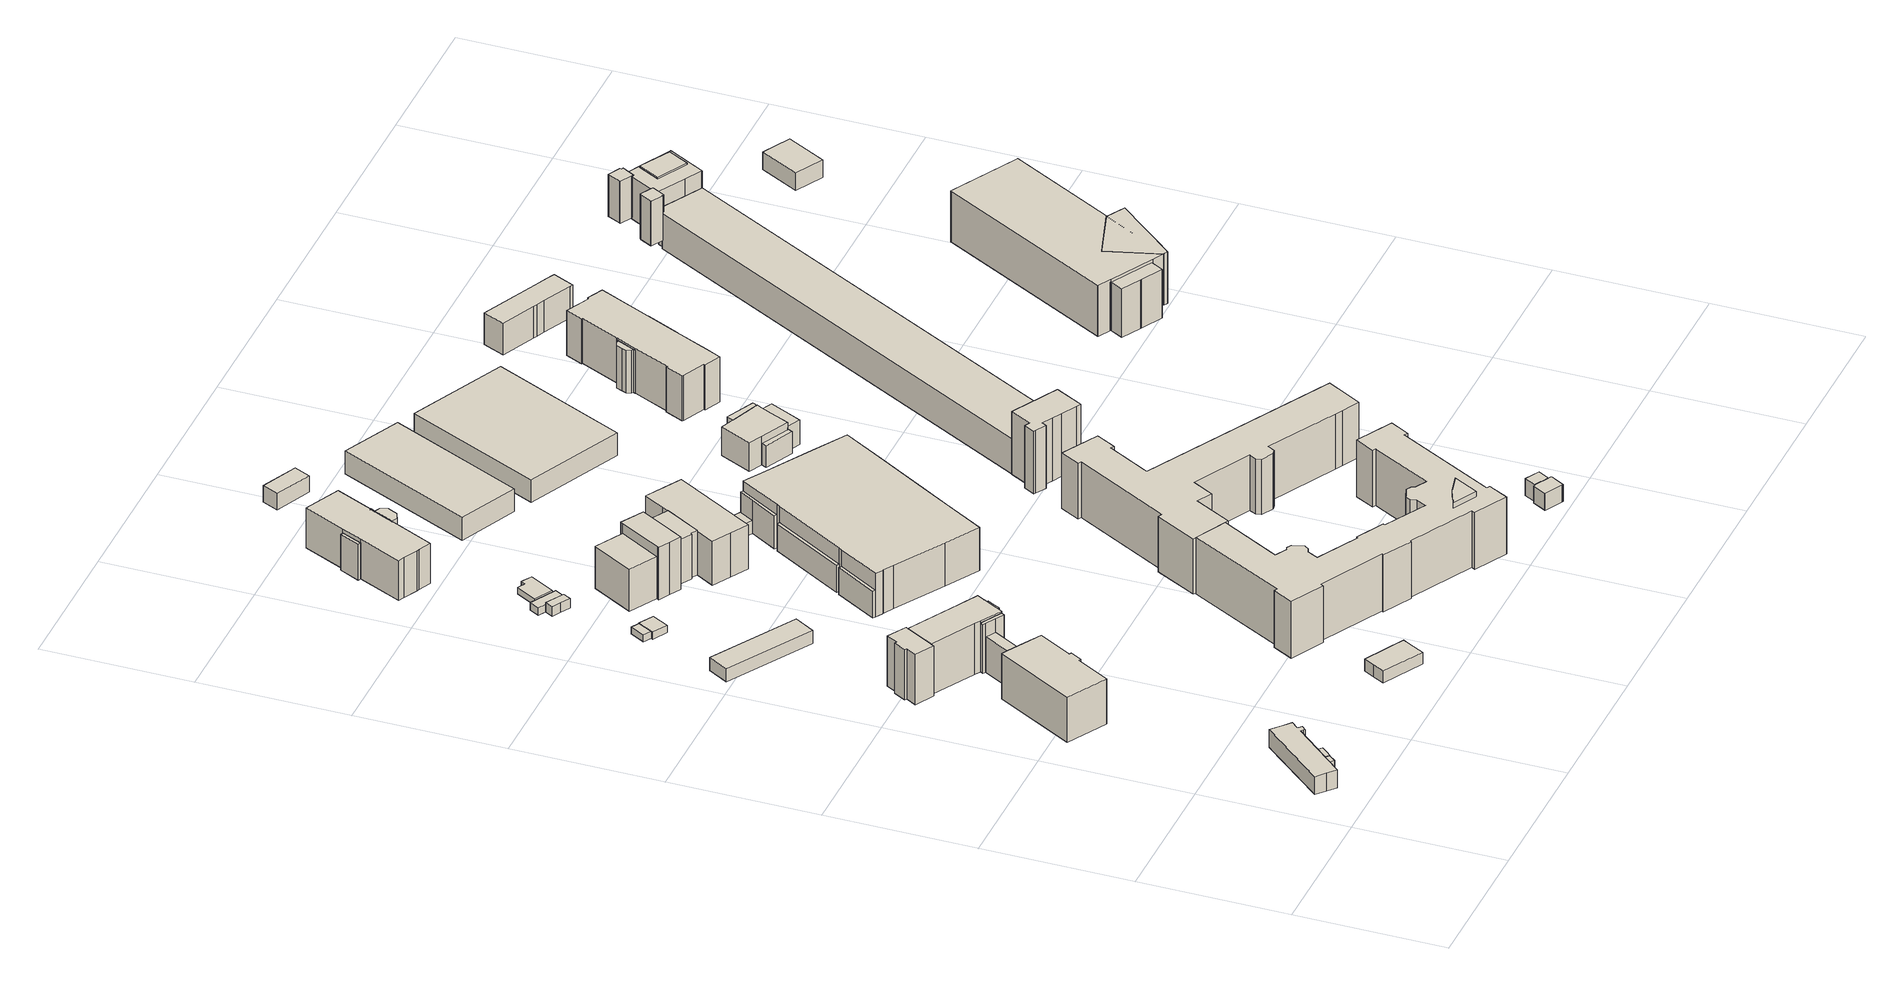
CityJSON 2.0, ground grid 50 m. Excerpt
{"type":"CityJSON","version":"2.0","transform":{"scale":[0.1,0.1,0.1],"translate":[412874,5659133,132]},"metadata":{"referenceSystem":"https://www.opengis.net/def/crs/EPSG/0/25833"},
"CityObjects":{
"building1":{"type":"Building","attributes":{"Dachtyp_tdc":"tdcPolyFlatRoof","Gemeindeschluessel":14612000,"Dachneigung":16.7,"QualitaetDacherkennung":49,"Geometrietyp2DReferenz":"3000","measuredHeight":5.67,"function":"31001_9998","roofType":"2100"},"geometry":[{"type":"Solid","lod":"1","boundaries":[[[[0,1,2,3]],[[4,5,6,7]],[[3,5,4,0]],[[2,6,5,3]],[[1,7,6,2]],[[0,4,7,1]]]]}]},
"building2":{"type":"Building","attributes":{"Gemeindeschluessel":14612000,"Geometrietyp2DReferenz":"3000","function":"31001_9998","roofType":"9999"},"children":["building2-1","building2-2"]},
"building2-1":{"type":"BuildingPart","attributes":{"Dachtyp_tdc":"tdcGableRoof","Dachneigung":17.99,"QualitaetDacherkennung":69,"Geometrietyp2DReferenz":"3000","measuredHeight":6.75,"roofType":"3100"},"parents":["building2"],"geometry":[{"type":"Solid","lod":"1","boundaries":[[[[8,9,10,11,12,13,14,15]],[[16,17,18,19,20,21,22,23]],[[15,17,16,8]],[[14,18,17,15]],[[13,19,18,14]],[[12,20,19,13]],[[11,21,20,12]],[[10,22,21,11]],[[9,23,22,10]],[[8,16,23,9]]]]}]},
"building2-2":{"type":"BuildingPart","attributes":{"Dachtyp_tdc":"tdcGableRoof","Dachneigung":17.91,"QualitaetDacherkennung":83,"Geometrietyp2DReferenz":"3000","measuredHeight":7.23,"roofType":"3100"},"parents":["building2"],"geometry":[{"type":"Solid","lod":"1","boundaries":[[[[24,25,26,27,28,29,30,31,32,33,34,35,36]],[[37,38,39,40,19,17,41,42,43,44,45,46,47]],[[36,38,37,24]],[[35,39,38,36]],[[34,40,39,35]],[[33,19,40,34]],[[32,17,19,33]],[[31,41,17,32]],[[30,42,41,31]],[[29,43,42,30]],[[28,44,43,29]],[[27,45,44,28]],[[26,46,45,27]],[[25,47,46,26]],[[24,37,47,25]]]]}]},
"building3":{"type":"Building","attributes":{"Gemeindeschluessel":14612000,"Geometrietyp2DReferenz":"3000","function":"31001_9998","roofType":"9999"},"children":["building3-1","building3-2","building3-3","building3-4","building3-5","building3-6","building3-7"]},
"building3-1":{"type":"BuildingPart","attributes":{"Dachtyp_tdc":"tdcHipAndGableRoof","Dachneigung":19.15,"QualitaetDacherkennung":55,"Geometrietyp2DReferenz":"3000","measuredHeight":19.06,"roofType":"5000"},"parents":["building3"],"geometry":[{"type":"Solid","lod":"1","boundaries":[[[[48,49,50,51,52,53,54,55,56,57,58,59]],[[60,61,62,63,64,65,66,67,68,69,70,71]],[[59,60,71,48]],[[58,61,60,59]],[[57,62,61,58]],[[56,63,62,57]],[[55,64,63,56]],[[54,65,64,55]],[[53,66,65,54]],[[52,67,66,53]],[[51,68,67,52]],[[50,69,68,51]],[[49,70,69,50]],[[48,71,70,49]]]]}]},
"building3-2":{"type":"BuildingPart","attributes":{"Dachtyp_tdc":"tdcPolyFlatRoof","Dachneigung":21.14,"QualitaetDacherkennung":33,"Geometrietyp2DReferenz":"3000","measuredHeight":17.83,"roofType":"2100"},"parents":["building3"],"geometry":[{"type":"Solid","lod":"1","boundaries":[[[[72,73,74,75,76,77]],[[78,79,80,81,82,83]],[[77,78,83,72]],[[76,79,78,77]],[[75,80,79,76]],[[74,81,80,75]],[[73,82,81,74]],[[72,83,82,73]]]]}]},
"building3-3":{"type":"BuildingPart","attributes":{"Dachtyp_tdc":"tdcHipRoof","Dachneigung":33.43,"QualitaetDacherkennung":75,"Geometrietyp2DReferenz":"3000","measuredHeight":19.24,"roofType":"3200"},"parents":["building3"],"geometry":[{"type":"Solid","lod":"1","boundaries":[[[[84,85,86,87,88,89,90,91,92,93]],[[94,95,96,97,98,99,100,101,102,103]],[[93,95,94,84]],[[92,96,95,93]],[[91,97,96,92]],[[90,98,97,91]],[[89,99,98,90]],[[88,100,99,89]],[[87,101,100,88]],[[86,102,101,87]],[[85,103,102,86]],[[84,94,103,85]]]]}]},
"building3-4":{"type":"BuildingPart","attributes":{"Dachtyp_tdc":"tdcHipAndGableRoof","Dachneigung":21.74,"QualitaetDacherkennung":70,"Geometrietyp2DReferenz":"3000","measuredHeight":19.43,"roofType":"5000"},"parents":["building3"],"geometry":[{"type":"Solid","lod":"1","boundaries":[[[[104,105,106,107,108,109,110,111,112]],[[113,114,115,116,81,80,117,61,71]],[[112,113,71,104]],[[111,114,113,112]],[[110,115,114,111]],[[109,116,115,110]],[[108,81,116,109]],[[107,80,81,108]],[[106,117,80,107]],[[105,61,117,106]],[[104,71,61,105]]]]}]},
"building3-5":{"type":"BuildingPart","attributes":{"Dachtyp_tdc":"tdcPolyFlatRoof","Dachneigung":4.41,"QualitaetDacherkennung":66,"Geometrietyp2DReferenz":"3000","measuredHeight":13.15,"roofType":"2100"},"parents":["building3"],"geometry":[{"type":"Solid","lod":"1","boundaries":[[[[118,119,120,121,122]],[[83,100,99,123,78]],[[121,100,83,122]],[[120,99,100,121]],[[119,123,99,120]],[[118,78,123,119]],[[122,83,78,118]]]]}]},
"building3-6":{"type":"BuildingPart","attributes":{"Dachtyp_tdc":"tdcGableRoof","Dachneigung":14.54,"QualitaetDacherkennung":50,"Geometrietyp2DReferenz":"3000","measuredHeight":17.96,"roofType":"3100"},"parents":["building3"],"geometry":[{"type":"Solid","lod":"1","boundaries":[[[[124,125,126,127,128,129,130]],[[81,131,116,132,133,134,135]],[[129,131,81,130]],[[128,116,131,129]],[[127,132,116,128]],[[126,133,132,127]],[[125,134,133,126]],[[124,135,134,125]],[[130,81,135,124]]]]}]},
"building3-7":{"type":"BuildingPart","attributes":{"Dachtyp_tdc":"tdcPolyFlatRoof","Dachneigung":19.79,"QualitaetDacherkennung":26,"Geometrietyp2DReferenz":"3000","measuredHeight":17.49,"roofType":"2100"},"parents":["building3"],"geometry":[{"type":"Solid","lod":"1","boundaries":[[[[136,137,138,139]],[[113,140,141,114]],[[139,140,113,136]],[[138,141,140,139]],[[137,114,141,138]],[[136,113,114,137]]]]}]},
"building4":{"type":"Building","attributes":{"Dachtyp_tdc":"tdcHipRoof","Gemeindeschluessel":14612000,"Dachneigung":20.35,"QualitaetDacherkennung":86,"Geometrietyp2DReferenz":"3000","measuredHeight":5.42,"function":"31001_2000","roofType":"3200"},"geometry":[{"type":"Solid","lod":"1","boundaries":[[[[142,143,144,145]],[[146,147,148,149]],[[145,147,146,142]],[[144,148,147,145]],[[143,149,148,144]],[[142,146,149,143]]]]}]},
"building5":{"type":"Building","attributes":{"Dachtyp_tdc":"tdcPolyFlatRoof","Gemeindeschluessel":14612000,"Dachneigung":0,"QualitaetDacherkennung":65,"Geometrietyp2DReferenz":"3000","measuredHeight":2.42,"function":"31001_9998","roofType":"1000"},"geometry":[{"type":"Solid","lod":"1","boundaries":[[[[150,151,152,153]],[[154,155,156,157]],[[153,155,154,150]],[[152,156,155,153]],[[151,157,156,152]],[[150,154,157,151]]]]}]},
"building6":{"type":"Building","attributes":{"Dachtyp_tdc":"tdcPolyFlatRoof","Gemeindeschluessel":14612000,"Dachneigung":0,"QualitaetDacherkennung":63,"Geometrietyp2DReferenz":"3000","measuredHeight":4.27,"function":"31001_2000","roofType":"1000"},"geometry":[{"type":"Solid","lod":"1","boundaries":[[[[158,159,160,161,162,163]],[[164,165,166,167,168,169]],[[163,165,164,158]],[[162,166,165,163]],[[161,167,166,162]],[[160,168,167,161]],[[159,169,168,160]],[[158,164,169,159]]]]}]},
"building7":{"type":"Building","attributes":{"Dachtyp_tdc":"tdcPolyFlatRoof","Gemeindeschluessel":14612000,"Dachneigung":6.14,"QualitaetDacherkennung":69,"Geometrietyp2DReferenz":"3000","measuredHeight":3.01,"function":"31001_9998","roofType":"2100"},"geometry":[{"type":"Solid","lod":"1","boundaries":[[[[170,171,172,173,174]],[[175,156,155,176,177]],[[174,156,175,170]],[[173,155,156,174]],[[172,176,155,173]],[[171,177,176,172]],[[170,175,177,171]]]]}]},
"building8":{"type":"Building","attributes":{"Dachtyp_tdc":"tdcPolyFlatRoof","Gemeindeschluessel":14612000,"Dachneigung":0,"QualitaetDacherkennung":66,"Geometrietyp2DReferenz":"3000","measuredHeight":3.36,"function":"31001_9998","roofType":"1000"},"geometry":[{"type":"Solid","lod":"1","boundaries":[[[[178,179,180,181,182,183]],[[184,185,186,187,188,189]],[[183,185,184,178]],[[182,186,185,183]],[[181,187,186,182]],[[180,188,187,181]],[[179,189,188,180]],[[178,184,189,179]]]]}]},
"building9":{"type":"Building","attributes":{"Dachtyp_tdc":"tdcPolyFlatRoof","Gemeindeschluessel":14612000,"Dachneigung":3.68,"QualitaetDacherkennung":80,"Geometrietyp2DReferenz":"3000","measuredHeight":3.05,"function":"31001_9998","roofType":"2100"},"geometry":[{"type":"Solid","lod":"1","boundaries":[[[[190,191,192,193,194,195]],[[196,197,198,199,200,201]],[[195,197,196,190]],[[194,198,197,195]],[[193,199,198,194]],[[192,200,199,193]],[[191,201,200,192]],[[190,196,201,191]]]]}]},
"building10":{"type":"Building","attributes":{"Dachtyp_tdc":"tdcPolyFlatRoof","Gemeindeschluessel":14612000,"Dachneigung":3.76,"QualitaetDacherkennung":78,"Geometrietyp2DReferenz":"3000","measuredHeight":2.58,"function":"31001_9998","roofType":"2100"},"geometry":[{"type":"Solid","lod":"1","boundaries":[[[[202,203,204,205,206,207,208]],[[209,210,211,212,213,214,215]],[[208,210,209,202]],[[207,211,210,208]],[[206,212,211,207]],[[205,213,212,206]],[[204,214,213,205]],[[203,215,214,204]],[[202,209,215,203]]]]}]},
"building11":{"type":"Building","attributes":{"Gemeindeschluessel":14612000,"Geometrietyp2DReferenz":"3000","function":"31001_9998","roofType":"9999"},"children":["building11-1","building11-2","building11-3"]},
"building11-1":{"type":"BuildingPart","attributes":{"Dachtyp_tdc":"tdcPolyFlatRoof","Dachneigung":25.75,"QualitaetDacherkennung":64,"Geometrietyp2DReferenz":"3000","measuredHeight":13.05,"roofType":"2100"},"parents":["building11"],"geometry":[{"type":"Solid","lod":"1","boundaries":[[[[216,217,218,219]],[[220,221,222,223]],[[219,221,220,216]],[[218,222,221,219]],[[217,223,222,218]],[[216,220,223,217]]]]}]},
"building11-2":{"type":"BuildingPart","attributes":{"Dachtyp_tdc":"tdcFreeFormRoof","Dachneigung":18.98,"QualitaetDacherkennung":55,"Geometrietyp2DReferenz":"3000","measuredHeight":15.54,"roofType":"5000"},"parents":["building11"],"geometry":[{"type":"MultiSurface","lod":"1","boundaries":[[[224,225,226,227,228,229,230,231,232,233,234,232]],[[235,236,237,238,236,239,240,241,242,243,244,245]],[[235,224,232,236]],[[233,238,237,234]],[[231,239,236,232]],[[230,240,239,231]],[[229,241,240,230]],[[228,242,241,229]],[[227,243,242,228]],[[226,244,243,227]],[[225,245,244,226]],[[224,235,245,225]]]}]},
"building11-3":{"type":"BuildingPart","attributes":{"Dachtyp_tdc":"tdcHipRoof","Dachneigung":28.73,"QualitaetDacherkennung":84,"Geometrietyp2DReferenz":"3000","measuredHeight":16.18,"roofType":"3200"},"parents":["building11"],"geometry":[{"type":"Solid","lod":"1","boundaries":[[[[246,247,248,249,250,251,252,253,254,255,256,257]],[[245,258,259,260,261,262,222,221,263,264,238,237]],[[257,258,245,246]],[[256,259,258,257]],[[255,260,259,256]],[[254,261,260,255]],[[253,262,261,254]],[[252,222,262,253]],[[251,221,222,252]],[[250,263,221,251]],[[249,264,263,250]],[[248,238,264,249]],[[247,237,238,248]],[[246,245,237,247]]]]}]},
"building12":{"type":"Building","attributes":{"Gemeindeschluessel":14612000,"Geometrietyp2DReferenz":"3000","function":"31001_9998","roofType":"9999"},"children":["building12-1","building12-2","building12-3","building12-4","building12-5"]},
"building12-1":{"type":"BuildingPart","attributes":{"Dachtyp_tdc":"tdcPolyFlatRoof","Dachneigung":0,"QualitaetDacherkennung":70,"Geometrietyp2DReferenz":"3000","measuredHeight":15.97,"roofType":"1000"},"parents":["building12"],"geometry":[{"type":"Solid","lod":"1","boundaries":[[[[265,266,267,268,269,270,271]],[[272,273,274,275,276,277,278]],[[271,273,272,265]],[[270,274,273,271]],[[269,275,274,270]],[[268,276,275,269]],[[267,277,276,268]],[[266,278,277,267]],[[265,272,278,266]]]]}]},
"building12-2":{"type":"BuildingPart","attributes":{"Dachtyp_tdc":"tdcGableRoof","Dachneigung":26.38,"QualitaetDacherkennung":74,"Geometrietyp2DReferenz":"3000","measuredHeight":17.59,"roofType":"3100"},"parents":["building12"],"geometry":[{"type":"Solid","lod":"1","boundaries":[[[[279,280,281,282,283,284,285,286,287]],[[273,288,289,290,291,292,293,294,274]],[[287,273,274,279]],[[286,288,273,287]],[[285,289,288,286]],[[284,290,289,285]],[[283,291,290,284]],[[282,292,291,283]],[[281,293,292,282]],[[280,294,293,281]],[[279,274,294,280]]]]}]},
"building12-3":{"type":"BuildingPart","attributes":{"Dachtyp_tdc":"tdcGableRoof","Dachneigung":25.8,"QualitaetDacherkennung":74,"Geometrietyp2DReferenz":"3000","measuredHeight":19.8,"roofType":"3100"},"parents":["building12"],"geometry":[{"type":"Solid","lod":"1","boundaries":[[[[295,296,297,298,299,300,301,302,303,304,305]],[[306,307,308,309,310,278,277,311,312,313,314]],[[305,306,314,295]],[[304,307,306,305]],[[303,308,307,304]],[[302,309,308,303]],[[301,310,309,302]],[[300,278,310,301]],[[299,277,278,300]],[[298,311,277,299]],[[297,312,311,298]],[[296,313,312,297]],[[295,314,313,296]]]]}]},
"building12-4":{"type":"BuildingPart","attributes":{"Dachtyp_tdc":"tdcPolyFlatRoof","Dachneigung":12.04,"QualitaetDacherkennung":36,"Geometrietyp2DReferenz":"3000","measuredHeight":4.08,"roofType":"2100"},"parents":["building12"],"geometry":[{"type":"Solid","lod":"1","boundaries":[[[[315,316,317,318]],[[273,272,319,288]],[[318,273,288,315]],[[317,272,273,318]],[[316,319,272,317]],[[315,288,319,316]]]]}]},
"building12-5":{"type":"BuildingPart","attributes":{"Dachtyp_tdc":"tdcGableRoof","Dachneigung":18.72,"QualitaetDacherkennung":65,"Geometrietyp2DReferenz":"3000","measuredHeight":16.48,"roofType":"3100"},"parents":["building12"],"geometry":[{"type":"Solid","lod":"1","boundaries":[[[[320,321,322,323]],[[324,306,314,325]],[[323,306,324,320]],[[322,314,306,323]],[[321,325,314,322]],[[320,324,325,321]]]]}]},
"building13":{"type":"Building","attributes":{"name":"Landesamt zur Regelung offener Vermögensfragen","Gemeindeschluessel":14612000,"Geometrietyp2DReferenz":"3000","BezugspunktDach":"2000","function":"31001_3010"},"children":["building13-1","building13-2"]},
"building13-1":{"type":"BuildingPart","attributes":{"Dachtyp_tdc":"tdcFreeFormRoof","Dachneigung":8.62,"QualitaetDacherkennung":0,"Geometrietyp2DReferenz":"3000","measuredHeight":20.87},"parents":["building13"],"geometry":[{"type":"Solid","lod":"1","boundaries":[[[[326,327,328,329]],[[330,331,332,333]],[[329,331,330,326]],[[328,332,331,329]],[[327,333,332,328]],[[326,330,333,327]]]]}]},
"building13-2":{"type":"BuildingPart","attributes":{"Dachtyp_tdc":"tdcHipAndGableRoof","Dachneigung":0,"QualitaetDacherkennung":0,"Geometrietyp2DReferenz":"3000","measuredHeight":20.4},"parents":["building13"],"geometry":[{"type":"Solid","lod":"1","boundaries":[[[[334,335,336,337,338,339,340,341,342,343,344,345,346,347,348,349,350,351,352,353,354,355,356,357,358,359,360,361,362,363,364,365,366,367,368,369,370,371,372,373,374,375]],[[376,377,378,379,380,381,382,383,384,385,386,387,388,389,390,391,392,393,394,395,396,397,398,399,400,401,402,403,404,405,406,407,408,409,410,411,412,413,414,415,416,417]],[[375,377,376,334]],[[374,378,377,375]],[[373,379,378,374]],[[372,380,379,373]],[[371,381,380,372]],[[370,382,381,371]],[[369,383,382,370]],[[368,384,383,369]],[[367,385,384,368]],[[366,386,385,367]],[[365,387,386,366]],[[364,388,387,365]],[[363,389,388,364]],[[362,390,389,363]],[[361,391,390,362]],[[360,392,391,361]],[[359,393,392,360]],[[358,394,393,359]],[[357,395,394,358]],[[356,396,395,357]],[[355,397,396,356]],[[354,398,397,355]],[[353,399,398,354]],[[352,400,399,353]],[[351,401,400,352]],[[350,402,401,351]],[[349,403,402,350]],[[348,404,403,349]],[[347,405,404,348]],[[346,406,405,347]],[[345,407,406,346]],[[344,408,407,345]],[[343,409,408,344]],[[342,410,409,343]],[[341,411,410,342]],[[340,412,411,341]],[[339,413,412,340]],[[338,414,413,339]],[[337,415,414,338]],[[336,416,415,337]],[[335,417,416,336]],[[334,376,417,335]]]]}]},
"building14":{"type":"Building","attributes":{"name":"mightyTwice Hotel Dresden","Gemeindeschluessel":14612000,"Geometrietyp2DReferenz":"3000","function":"31001_2071","roofType":"9999"},"children":["building14-1","building14-2","building14-3","building14-4","building14-5"]},
"building14-1":{"type":"BuildingPart","attributes":{"Dachtyp_tdc":"tdcGableRoof","Dachneigung":22.09,"QualitaetDacherkennung":18,"Geometrietyp2DReferenz":"3000","measuredHeight":20.92,"roofType":"3100"},"parents":["building14"],"geometry":[{"type":"Solid","lod":"1","boundaries":[[[[418,419,420,421,422,423,424,425,426,427,428,429,430,431,432,433,434,435,436]],[[437,438,439,440,441,442,443,444,445,446,447,448,449,450,451,452,453,454,455]],[[436,438,437,418]],[[435,439,438,436]],[[434,440,439,435]],[[433,441,440,434]],[[432,442,441,433]],[[431,443,442,432]],[[430,444,443,431]],[[429,445,444,430]],[[428,446,445,429]],[[427,447,446,428]],[[426,448,447,427]],[[425,449,448,426]],[[424,450,449,425]],[[423,451,450,424]],[[422,452,451,423]],[[421,453,452,422]],[[420,454,453,421]],[[419,455,454,420]],[[418,437,455,419]]]]}]},
"building14-2":{"type":"BuildingPart","attributes":{"Dachtyp_tdc":"tdcPolyFlatRoof","Dachneigung":26.12,"QualitaetDacherkennung":53,"Geometrietyp2DReferenz":"3000","measuredHeight":12.15,"roofType":"2100"},"parents":["building14"],"geometry":[{"type":"Solid","lod":"1","boundaries":[[[[456,457,458,459,460]],[[461,462,463,443,442]],[[460,462,461,456]],[[459,463,462,460]],[[458,443,463,459]],[[457,442,443,458]],[[456,461,442,457]]]]}]},
"building14-3":{"type":"BuildingPart","attributes":{"Dachtyp_tdc":"tdcFreeFormRoof","Dachneigung":61.91,"QualitaetDacherkennung":33,"Geometrietyp2DReferenz":"3000","measuredHeight":12.86,"roofType":"5000"},"parents":["building14"],"geometry":[{"type":"Solid","lod":"1","boundaries":[[[[464,465,466,464,467,468,469]],[[438,470,471,439,438,437,472]],[[469,470,438,464]],[[468,471,470,469]],[[467,439,471,468]],[[464,438,439,467]],[[466,437,438,464]],[[465,472,437,466]],[[464,438,472,465]]]]}]},
"building14-4":{"type":"BuildingPart","attributes":{"Dachtyp_tdc":"tdcPolyFlatRoof","Dachneigung":0,"QualitaetDacherkennung":66,"Geometrietyp2DReferenz":"3000","measuredHeight":4.73,"roofType":"1000"},"parents":["building14"],"geometry":[{"type":"Solid","lod":"1","boundaries":[[[[473,474,475,476]],[[462,477,478,463]],[[476,477,462,473]],[[475,478,477,476]],[[474,463,478,475]],[[473,462,463,474]]]]}]},
"building14-5":{"type":"BuildingPart","attributes":{"Dachtyp_tdc":"tdcPolyFlatRoof","Dachneigung":23.85,"QualitaetDacherkennung":67,"Geometrietyp2DReferenz":"3000","measuredHeight":10.05,"roofType":"2100"},"parents":["building14"],"geometry":[{"type":"Solid","lod":"1","boundaries":[[[[479,480,481,482]],[[483,441,440,484]],[[482,441,483,479]],[[481,440,441,482]],[[480,484,440,481]],[[479,483,484,480]]]]}]},
"building15":{"type":"Building","attributes":{"Dachtyp_tdc":"tdcPolyFlatRoof","Gemeindeschluessel":14612000,"Dachneigung":5.91,"QualitaetDacherkennung":83,"Geometrietyp2DReferenz":"3000","measuredHeight":6.21,"function":"31001_9998","roofType":"2100"},"geometry":[{"type":"Solid","lod":"1","boundaries":[[[[485,486,487,488]],[[489,490,491,492]],[[488,490,489,485]],[[487,491,490,488]],[[486,492,491,487]],[[485,489,492,486]]]]}]},
"building16":{"type":"Building","attributes":{"name":"Depot des Militärhistorischen Museums der Bundeswehr","Dachtyp_tdc":"tdcPolyFlatRoof","Gemeindeschluessel":14612000,"Dachneigung":0,"QualitaetDacherkennung":86,"Geometrietyp2DReferenz":"3000","measuredHeight":8.19,"function":"31001_9998","roofType":"1000"},"geometry":[{"type":"Solid","lod":"1","boundaries":[[[[493,494,495,496]],[[497,498,499,500]],[[496,498,497,493]],[[495,499,498,496]],[[494,500,499,495]],[[493,497,500,494]]]]}]},
"building17":{"type":"Building","attributes":{"name":"Amtsgericht","Dachtyp_tdc":"tdcPyramidRoof","Gemeindeschluessel":14612000,"Dachneigung":0,"QualitaetDacherkennung":100,"Geometrietyp2DReferenz":"3000","measuredHeight":19.89,"function":"31001_3015","roofType":"3500"},"geometry":[{"type":"Solid","lod":"1","boundaries":[[[[501,502,503,504,505,506,507,373,372,508,509,510,511,512,513,514,515,516,517,518,519,520,521,522,523,524]],[[525,526,527,528,529,530,531,532,533,534,535,536,537,538,539,540,541,542,543,544,545,546,547,548,549,550]],[[524,526,525,501]],[[523,527,526,524]],[[522,528,527,523]],[[521,529,528,522]],[[520,530,529,521]],[[519,531,530,520]],[[518,532,531,519]],[[517,533,532,518]],[[516,534,533,517]],[[515,535,534,516]],[[514,536,535,515]],[[513,537,536,514]],[[512,538,537,513]],[[511,539,538,512]],[[510,540,539,511]],[[509,541,540,510]],[[508,542,541,509]],[[372,543,542,508]],[[373,544,543,372]],[[507,545,544,373]],[[506,546,545,507]],[[505,547,546,506]],[[504,548,547,505]],[[503,549,548,504]],[[502,550,549,503]],[[501,525,550,502]]]]}]},
"building18":{"type":"Building","attributes":{"Gemeindeschluessel":14612000,"QualitaetDacherkennung":100,"Geometrietyp2DReferenz":"3000","function":"31001_9998","roofType":"9999"},"children":["building18-1","building18-2"]},
"building18-1":{"type":"BuildingPart","attributes":{"Dachtyp_tdc":"tdcGambrelHipRoof","Dachneigung":47.96,"QualitaetDacherkennung":100,"Geometrietyp2DReferenz":"3000","measuredHeight":7.21,"roofType":"9999"},"parents":["building18"],"geometry":[{"type":"Solid","lod":"1","boundaries":[[[[551,552,553,554,555,556,557,558,559,560,561]],[[562,563,564,565,566,567,568,569,570,571,572]],[[561,563,562,551]],[[560,564,563,561]],[[559,565,564,560]],[[558,566,565,559]],[[557,567,566,558]],[[556,568,567,557]],[[555,569,568,556]],[[554,570,569,555]],[[553,571,570,554]],[[552,572,571,553]],[[551,562,572,552]]]]}]},
"building18-2":{"type":"BuildingPart","attributes":{"Dachtyp_tdc":"tdcGambrelHipGambrelRoof","Dachneigung":57.21,"QualitaetDacherkennung":100,"Geometrietyp2DReferenz":"3000","measuredHeight":7.14,"roofType":"9999"},"parents":["building18"],"geometry":[{"type":"Solid","lod":"1","boundaries":[[[[573,574,575,576]],[[577,578,579,580]],[[576,578,577,573]],[[575,579,578,576]],[[574,580,579,575]],[[573,577,580,574]]]]}]},
"building19":{"type":"Building","attributes":{"Dachtyp_tdc":"tdcHipRoof","Gemeindeschluessel":14612000,"Dachneigung":55.74,"QualitaetDacherkennung":100,"Geometrietyp2DReferenz":"3000","measuredHeight":28.24,"function":"31001_9998","roofType":"3200"},"geometry":[{"type":"Solid","lod":"1","boundaries":[[[[581,582,583,584,585,586,587,588,589,590,591,592,593,594,595,596]],[[597,598,599,600,601,602,603,604,605,606,607,608,609,610,611,612]],[[596,598,597,581]],[[595,599,598,596]],[[594,600,599,595]],[[593,601,600,594]],[[592,602,601,593]],[[591,603,602,592]],[[590,604,603,591]],[[589,605,604,590]],[[588,606,605,589]],[[587,607,606,588]],[[586,608,607,587]],[[585,609,608,586]],[[584,610,609,585]],[[583,611,610,584]],[[582,612,611,583]],[[581,597,612,582]]]]}]},
"building20":{"type":"Building","attributes":{"name":"Depot des Militärhistorischen Museums der Bundeswehr","Dachtyp_tdc":"tdcPolyFlatRoof","Gemeindeschluessel":14612000,"Dachneigung":0,"QualitaetDacherkennung":83,"Geometrietyp2DReferenz":"3000","measuredHeight":8.13,"function":"31001_9998","roofType":"1000"},"geometry":[{"type":"Solid","lod":"1","boundaries":[[[[613,614,615,616]],[[617,618,619,620]],[[616,618,617,613]],[[615,619,618,616]],[[614,620,619,615]],[[613,617,620,614]]]]}]},
"building21":{"type":"Building","attributes":{"Gemeindeschluessel":14612000,"Geometrietyp2DReferenz":"3000","function":"31001_9998","roofType":"9999"},"children":["building21-1","building21-2","building21-3","building21-4"]},
"building21-1":{"type":"BuildingPart","attributes":{"Dachtyp_tdc":"tdcPolyFlatRoof","Dachneigung":22.52,"QualitaetDacherkennung":48,"Geometrietyp2DReferenz":"3000","measuredHeight":10.56,"roofType":"2100"},"parents":["building21"],"geometry":[{"type":"Solid","lod":"1","boundaries":[[[[621,622,623,624]],[[625,626,627,628]],[[624,626,625,621]],[[623,627,626,624]],[[622,628,627,623]],[[621,625,628,622]]]]}]},
"building21-2":{"type":"BuildingPart","attributes":{"Dachtyp_tdc":"tdcHipAndGableRoof","Dachneigung":21.6,"QualitaetDacherkennung":56,"Geometrietyp2DReferenz":"3000","measuredHeight":11.62,"roofType":"5000"},"parents":["building21"],"geometry":[{"type":"Solid","lod":"1","boundaries":[[[[629,630,631,632,633,634,635,636]],[[637,638,639,640,641,642,627,626]],[[636,638,637,629]],[[635,639,638,636]],[[634,640,639,635]],[[633,641,640,634]],[[632,642,641,633]],[[631,627,642,632]],[[630,626,627,631]],[[629,637,626,630]]]]}]},
"building21-3":{"type":"BuildingPart","attributes":{"Dachtyp_tdc":"tdcHipAndGableRoof","Dachneigung":57,"QualitaetDacherkennung":32,"Geometrietyp2DReferenz":"3000","measuredHeight":10.63,"roofType":"5000"},"parents":["building21"],"geometry":[{"type":"Solid","lod":"1","boundaries":[[[[643,644,645,646,647]],[[648,649,639,637,650]],[[647,649,648,643]],[[646,639,649,647]],[[645,637,639,646]],[[644,650,637,645]],[[643,648,650,644]]]]}]},
"building21-4":{"type":"BuildingPart","attributes":{"Dachtyp_tdc":"tdcFreeFormRoof","Dachneigung":55.11,"QualitaetDacherkennung":7,"Geometrietyp2DReferenz":"3000","measuredHeight":8.4,"roofType":"5000"},"parents":["building21"],"geometry":[{"type":"Solid","lod":"1","boundaries":[[[[651,652,653,654]],[[649,655,656,640]],[[654,655,649,651]],[[653,656,655,654]],[[652,640,656,653]],[[651,649,640,652]]]]}]},
"building22":{"type":"Building","attributes":{"Gemeindeschluessel":14612000,"Geometrietyp2DReferenz":"3000","function":"31001_9998","roofType":"9999"},"children":["building22-1","building22-2","building22-3"]},
"building22-1":{"type":"BuildingPart","attributes":{"Dachtyp_tdc":"tdcFreeFormRoof","Dachneigung":74,"QualitaetDacherkennung":41,"Geometrietyp2DReferenz":"3000","measuredHeight":16.06,"roofType":"5000"},"parents":["building22"],"geometry":[{"type":"Solid","lod":"1","boundaries":[[[[657,658,659,660]],[[661,662,663,664]],[[660,662,661,657]],[[659,663,662,660]],[[658,664,663,659]],[[657,661,664,658]]]]}]},
"building22-2":{"type":"BuildingPart","attributes":{"Dachtyp_tdc":"tdcFreeFormRoof","Dachneigung":22.21,"QualitaetDacherkennung":35,"Geometrietyp2DReferenz":"3000","measuredHeight":16.34,"roofType":"5000"},"parents":["building22"],"geometry":[{"type":"Solid","lod":"1","boundaries":[[[[665,666,667,668,669,670,671,672,673,674,675,676]],[[677,678,679,680,681,682,683,684,685,686,687,688]],[[676,678,677,665]],[[675,679,678,676]],[[674,680,679,675]],[[673,681,680,674]],[[672,682,681,673]],[[671,683,682,672]],[[670,684,683,671]],[[669,685,684,670]],[[668,686,685,669]],[[667,687,686,668]],[[666,688,687,667]],[[665,677,688,666]]]]}]},
"building22-3":{"type":"BuildingPart","attributes":{"Dachtyp_tdc":"tdcHipRoof","Dachneigung":21.72,"QualitaetDacherkennung":73,"Geometrietyp2DReferenz":"3000","measuredHeight":17.79,"roofType":"3200"},"parents":["building22"],"geometry":[{"type":"Solid","lod":"1","boundaries":[[[[689,690,691,692,693,694,695,696,697,698,699,700,701,702,703,704,705,706,707,708,709,710,711,712,713]],[[663,714,715,716,717,718,719,720,721,722,682,681,679,678,723,724,725,726,727,728,729,730,731,732,664]],[[713,663,664,689]],[[712,714,663,713]],[[711,715,714,712]],[[710,716,715,711]],[[709,717,716,710]],[[708,718,717,709]],[[707,719,718,708]],[[706,720,719,707]],[[705,721,720,706]],[[704,722,721,705]],[[703,682,722,704]],[[702,681,682,703]],[[701,679,681,702]],[[700,678,679,701]],[[699,723,678,700]],[[698,724,723,699]],[[697,725,724,698]],[[696,726,725,697]],[[695,727,726,696]],[[694,728,727,695]],[[693,729,728,694]],[[692,730,729,693]],[[691,731,730,692]],[[690,732,731,691]],[[689,664,732,690]]]]}]},
"building23":{"type":"Building","attributes":{"Dachtyp_tdc":"tdcGableRoof","Gemeindeschluessel":14612000,"Dachneigung":13.17,"QualitaetDacherkennung":100,"Geometrietyp2DReferenz":"3000","measuredHeight":13.9,"function":"31001_9998","roofType":"3100"},"geometry":[{"type":"Solid","lod":"1","boundaries":[[[[733,734,735,736,737,738,739,740,741]],[[742,743,744,745,746,747,748,749,750]],[[741,743,742,733]],[[740,744,743,741]],[[739,745,744,740]],[[738,746,745,739]],[[737,747,746,738]],[[736,748,747,737]],[[735,749,748,736]],[[734,750,749,735]],[[733,742,750,734]]]]}]},
"building24":{"type":"Building","attributes":{"Dachtyp_tdc":"tdcHipRoof","Gemeindeschluessel":14612000,"Dachneigung":26.88,"QualitaetDacherkennung":53,"Geometrietyp2DReferenz":"3000","measuredHeight":12.31,"function":"31001_9998","roofType":"3200"},"geometry":[{"type":"Solid","lod":"1","boundaries":[[[[751,752,753,754,755,756,757,758,759,760]],[[761,762,763,764,765,766,767,768,769,770]],[[760,762,761,751]],[[759,763,762,760]],[[758,764,763,759]],[[757,765,764,758]],[[756,766,765,757]],[[755,767,766,756]],[[754,768,767,755]],[[753,769,768,754]],[[752,770,769,753]],[[751,761,770,752]]]]}]},
"building25":{"type":"Building","attributes":{"name":"Militärhistorisches Museum der Bundeswehr","Gemeindeschluessel":14612000,"QualitaetDacherkennung":100,"Geometrietyp2DReferenz":"3000","function":"31001_3034","roofType":"9999"},"children":["building25-1","building25-2","building25-3"]},
"building25-1":{"type":"BuildingPart","attributes":{"Dachtyp_tdc":"tdcGableRoof","Dachneigung":13.5,"QualitaetDacherkennung":100,"Geometrietyp2DReferenz":"3000","measuredHeight":19.92,"roofType":"3100"},"parents":["building25"],"geometry":[{"type":"Solid","lod":"1","boundaries":[[[[771,772,773,774,775,776,777,778,779]],[[780,781,782,783,784,785,786,787,788]],[[779,781,780,771]],[[778,782,781,779]],[[777,783,782,778]],[[776,784,783,777]],[[775,785,784,776]],[[774,786,785,775]],[[773,787,786,774]],[[772,788,787,773]],[[771,780,788,772]]]]}]},
"building25-2":{"type":"BuildingPart","attributes":{"Dachtyp_tdc":"tdcGableRoof","Dachneigung":8.05,"QualitaetDacherkennung":100,"Geometrietyp2DReferenz":"3000","measuredHeight":18.06,"roofType":"3100"},"parents":["building25"],"geometry":[{"type":"Solid","lod":"1","boundaries":[[[[789,790,791,792,793,794,795,796,797,798]],[[799,800,801,802,803,804,805,806,807,808]],[[798,800,799,789]],[[797,801,800,798]],[[796,802,801,797]],[[795,803,802,796]],[[794,804,803,795]],[[793,805,804,794]],[[792,806,805,793]],[[791,807,806,792]],[[790,808,807,791]],[[789,799,808,790]]]]}]},
"building25-3":{"type":"BuildingPart","attributes":{"Dachtyp_tdc":"tdcHipRoof","Dachneigung":13.46,"QualitaetDacherkennung":100,"Geometrietyp2DReferenz":"3000","measuredHeight":19.88,"roofType":"3200"},"parents":["building25"],"geometry":[{"type":"Solid","lod":"1","boundaries":[[[[809,810,811,812,813,814,815,816,817,818,819,820,821,777,822,823,824,825]],[[826,827,828,829,830,831,832,833,834,799,835,836,837,838,839,840,841,842]],[[825,827,826,809]],[[824,828,827,825]],[[823,829,828,824]],[[822,830,829,823]],[[777,831,830,822]],[[821,832,831,777]],[[820,833,832,821]],[[819,834,833,820]],[[818,799,834,819]],[[817,835,799,818]],[[816,836,835,817]],[[815,837,836,816]],[[814,838,837,815]],[[813,839,838,814]],[[812,840,839,813]],[[811,841,840,812]],[[810,842,841,811]],[[809,826,842,810]]]]}]},
"building26":{"type":"Building","attributes":{"Dachtyp_tdc":"tdcPyramidRoof","Gemeindeschluessel":14612000,"Dachneigung":35.3,"QualitaetDacherkennung":100,"Geometrietyp2DReferenz":"3000","measuredHeight":17.01,"function":"31001_9998","roofType":"3500"},"geometry":[{"type":"Solid","lod":"1","boundaries":[[[[843,844,845,846,847,848,849,850,851,852,853,854]],[[855,856,857,858,859,860,861,862,863,864,865,866]],[[854,856,855,843]],[[853,857,856,854]],[[852,858,857,853]],[[851,859,858,852]],[[850,860,859,851]],[[849,861,860,850]],[[848,862,861,849]],[[847,863,862,848]],[[846,864,863,847]],[[845,865,864,846]],[[844,866,865,845]],[[843,855,866,844]]]]}]},
"building27":{"type":"Building","attributes":{"Dachtyp_tdc":"tdcPyramidRoof","Gemeindeschluessel":14612000,"Dachneigung":34.48,"QualitaetDacherkennung":100,"Geometrietyp2DReferenz":"3000","measuredHeight":16.16,"function":"31001_2000","roofType":"3500"},"geometry":[{"type":"Solid","lod":"1","boundaries":[[[[867,868,869,870,871,872,873,874,875,876,877,878]],[[879,880,881,882,883,884,885,886,887,888,889,890]],[[878,880,879,867]],[[877,881,880,878]],[[876,882,881,877]],[[875,883,882,876]],[[874,884,883,875]],[[873,885,884,874]],[[872,886,885,873]],[[871,887,886,872]],[[870,888,887,871]],[[869,889,888,870]],[[868,890,889,869]],[[867,879,890,868]]]]}]},
"building28":{"type":"Building","attributes":{"Gemeindeschluessel":14612000,"QualitaetDacherkennung":100,"Geometrietyp2DReferenz":"3000","function":"31001_9998","roofType":"9999"},"children":["building28-1","building28-2"]},
"building28-1":{"type":"BuildingPart","attributes":{"Dachtyp_tdc":"tdcPyramidRoof","Dachneigung":15.28,"QualitaetDacherkennung":100,"Geometrietyp2DReferenz":"3000","measuredHeight":1.1,"roofType":"3500"},"parents":["building28"],"geometry":[{"type":"Solid","lod":"1","boundaries":[[[[891,892,893,894]],[[895,896,897,898]],[[894,896,895,891]],[[893,897,896,894]],[[892,898,897,893]],[[891,895,898,892]]]]}]},
"building28-2":{"type":"BuildingPart","attributes":{"Dachtyp_tdc":"tdcCutHipRoof","Dachneigung":0,"QualitaetDacherkennung":100,"Geometrietyp2DReferenz":"3000","measuredHeight":17.28,"roofType":"9999"},"parents":["building28"],"geometry":[{"type":"Solid","lod":"1","boundaries":[[[[899,900,901,902,903,904,905,906,907,908,909,910,911,912,913,914]],[[915,916,917,918,919,920,921,922,923,924,925,926,927,928,929,930]],[[914,916,915,899]],[[913,917,916,914]],[[912,918,917,913]],[[911,919,918,912]],[[910,920,919,911]],[[909,921,920,910]],[[908,922,921,909]],[[907,923,922,908]],[[906,924,923,907]],[[905,925,924,906]],[[904,926,925,905]],[[903,927,926,904]],[[902,928,927,903]],[[901,929,928,902]],[[900,930,929,901]],[[899,915,930,900]]]]}]},
"building29":{"type":"Building","attributes":{"Dachtyp_tdc":"tdcLeanToRoof","Gemeindeschluessel":14612000,"Dachneigung":0,"QualitaetDacherkennung":100,"Geometrietyp2DReferenz":"3000","measuredHeight":6.26,"function":"31001_9998","roofType":"2100"},"geometry":[{"type":"Solid","lod":"1","boundaries":[[[[931,932,933,934,935]],[[936,937,938,939,940]],[[935,937,936,931]],[[934,938,937,935]],[[933,939,938,934]],[[932,940,939,933]],[[931,936,940,932]]]]}]}
},
"vertices":[
[242,181,59],[223,159,59],[239,145,59],[258,167,59],[242,181,6],[258,167,6],[239,145,6],[223,159,6],
[242,181,61],[258,167,61],[272,183,61],[274,186,61],[288,201,61],[272,215,61],[259,200,61],[223,159,61],[242,181,2],[223,159,2],[259,200,2],[272,215,2],[288,201,2],[274,186,2],[272,183,2],[258,167,2],
[366,296,66],[353,307,66],[374,331,66],[347,355,66],[315,383,66],[127,166,66],[158,139,66],[185,116,66],[223,159,66],[272,215,66],[340,292,66],[349,285,66],[352,281,66],[366,296,2],[352,281,2],[349,285,2],[340,292,2],[185,116,2],[158,139,2],[127,166,2],[315,383,2],[347,355,2],[374,331,2],[353,307,2],
[265,1515,189],[270,1524,189],[207,1560,189],[186,1522,189],[179,1526,189],[156,1485,189],[163,1481,189],[143,1446,189],[206,1411,189],[211,1421,189],[211,1420,189],[239,1470,189],[239,1470,9],[211,1420,9],[211,1421,9],[206,1411,9],[143,1446,9],[163,1481,9],[156,1485,9],[179,1526,9],[186,1522,9],[207,1560,9],[270,1524,9],[265,1515,9],
[413,1294,184],[443,1277,184],[449,1287,184],[377,1327,184],[371,1317,184],[380,1312,184],[380,1312,9],[371,1317,9],[377,1327,9],[449,1287,9],[443,1277,9],[413,1294,9],
[319,985,172],[340,1023,172],[333,1027,172],[397,1141,172],[344,1171,172],[285,1205,172],[264,1216,172],[115,950,172],[249,876,172],[312,989,172],[319,985,9],[312,989,9],[249,876,9],[115,950,9],[264,1216,9],[285,1205,9],[344,1171,9],[397,1141,9],[333,1027,9],[340,1023,9],
[265,1515,191],[211,1420,191],[359,1338,191],[377,1327,191],[449,1287,191],[487,1356,191],[486,1356,191],[502,1383,191],[439,1418,191],[439,1418,9],[502,1383,9],[486,1356,9],[487,1356,9],[359,1338,9],
[380,1312,137],[311,1190,137],[285,1205,137],[344,1171,137],[413,1294,137],[311,1190,9],
[463,1311,182],[475,1304,182],[486,1324,182],[500,1349,182],[487,1356,182],[473,1331,182],[449,1287,182],[473,1331,9],[500,1349,9],[486,1324,9],[475,1304,9],[463,1311,9],
[439,1418,182],[502,1383,182],[507,1392,182],[444,1427,182],[444,1427,9],[507,1392,9],
[50,2067,89],[10,1998,89],[294,1830,89],[335,1899,89],[50,2067,43],[335,1899,43],[294,1830,43],[10,1998,43],
[151,2355,66],[124,2306,66],[150,2291,66],[177,2341,66],[151,2355,42],[177,2341,42],[150,2291,42],[124,2306,42],
[856,99,72],[884,152,72],[896,175,72],[760,247,72],[740,211,72],[720,173,72],[856,99,29],[720,173,29],[740,211,29],[760,247,29],[896,175,29],[884,152,29],
[146,2284,68],[195,2257,68],[226,2313,68],[177,2341,68],[150,2291,68],[146,2284,42],[226,2313,42],[195,2257,42],
[179,2592,78],[212,2573,78],[227,2600,78],[194,2619,78],[166,2634,78],[151,2607,78],[179,2592,44],[151,2607,44],[166,2634,44],[194,2619,44],[227,2600,44],[212,2573,44],
[166,2634,72],[194,2619,72],[227,2600,72],[245,2632,72],[158,2680,72],[141,2648,72],[166,2634,45],[141,2648,45],[158,2680,45],[245,2632,45],[227,2600,45],[194,2619,45],
[293,2727,69],[269,2741,69],[258,2747,69],[250,2732,69],[225,2746,69],[186,2676,69],[246,2643,69],[293,2727,46],[246,2643,46],[186,2676,46],[225,2746,46],[250,2732,46],[258,2747,46],[269,2741,46],
[124,3272,197],[92,3204,197],[102,3200,197],[133,3268,197],[124,3272,69],[133,3268,69],[102,3200,69],[92,3204,69],
[236,3175,214],[222,3144,214],[239,3136,214],[254,3142,214],[264,3146,214],[280,3179,214],[277,3189,214],[271,3204,214],[254,3212,214],[262,3229,214],[261,3229,214],[236,3175,69],[254,3212,69],[261,3229,69],[262,3229,69],[271,3204,69],[277,3189,69],[280,3179,69],[264,3146,69],[254,3142,69],[239,3136,69],[222,3144,69],
[222,3144,212],[261,3229,212],[262,3229,212],[320,3355,212],[199,3411,212],[133,3268,212],[102,3200,212],[33,3052,212],[55,3043,212],[102,3020,212],[112,3016,212],[153,2997,212],[153,2997,69],[112,3016,69],[102,3020,69],[55,3043,69],[33,3052,69],[199,3411,69],[320,3355,69],
[554,2421,201],[510,2445,201],[439,2321,201],[491,2291,201],[495,2297,201],[517,2284,201],[585,2403,201],[554,2421,41],[585,2403,41],[517,2284,41],[495,2297,41],[491,2291,41],[439,2321,41],[510,2445,41],
[517,2284,199],[481,2222,199],[542,2187,199],[602,2153,199],[758,2426,199],[698,2460,199],[638,2495,199],[598,2425,199],[585,2403,199],[598,2425,41],[638,2495,41],[698,2460,41],[758,2426,41],[602,2153,41],[542,2187,41],[481,2222,41],
[356,2351,228],[352,2344,228],[391,2323,228],[428,2302,228],[439,2321,228],[510,2445,228],[510,2446,228],[515,2455,228],[478,2476,228],[440,2498,228],[436,2490,228],[436,2490,41],[440,2498,41],[478,2476,41],[515,2455,41],[510,2446,41],[428,2302,41],[391,2323,41],[352,2344,41],[356,2351,41],
[598,2425,79],[567,2443,79],[554,2421,79],[585,2403,79],[567,2443,41],
[342,2543,192],[263,2404,192],[356,2351,192],[436,2490,192],[342,2543,41],[263,2404,41],
[1385,203,251],[1468,160,251],[1513,244,251],[1448,229,251],[1385,203,43],[1448,229,43],[1513,244,43],[1468,160,43],
[745,475,234],[857,416,234],[862,426,234],[1078,312,234],[1075,307,234],[1171,255,234],[1174,260,234],[1390,145,234],[1384,133,234],[1495,74,234],[1531,141,234],[1520,147,234],[1697,477,234],[1709,470,234],[1744,535,234],[1622,601,234],[1587,536,234],[1598,530,234],[1488,326,234],[1448,348,234],[1444,359,234],[1428,368,234],[1390,355,234],[1382,339,234],[1387,319,234],[1368,284,234],[1227,361,234],[1230,367,234],[1137,416,234],[1134,411,234],[992,487,234],[1010,522,234],[1027,528,234],[1037,544,234],[1025,582,234],[1009,591,234],[1000,587,234],[960,609,234],[1070,810,234],[965,863,234],[792,539,234],[782,544,234],[745,475,30],[782,544,30],[792,539,30],[965,863,30],[1070,810,30],[960,609,30],[1000,587,30],[1009,591,30],[1025,582,30],[1037,544,30],[1027,528,30],[1010,522,30],[992,487,30],[1134,411,30],[1137,416,30],[1230,367,30],[1227,361,30],[1368,284,30],[1387,319,30],[1382,339,30],[1390,355,30],[1428,368,30],[1444,359,30],[1448,348,30],[1488,326,30],[1598,530,30],[1587,536,30],[1622,601,30],[1744,535,30],[1709,470,30],[1697,477,30],[1520,147,30],[1531,141,30],[1495,74,30],[1384,133,30],[1390,145,30],[1174,260,30],[1171,255,30],[1075,307,30],[1078,312,30],[862,426,30],[857,416,30],
[534,1697,187],[535,1697,187],[569,1677,187],[737,1577,187],[850,1510,187],[932,1649,187],[987,1742,187],[1036,1824,187],[1091,1916,187],[1173,2055,187],[1060,2122,187],[892,2221,187],[859,2241,187],[833,2257,187],[750,2118,187],[743,2106,187],[598,1861,187],[592,1851,187],[509,1712,187],[534,1697,32],[509,1712,32],[592,1851,32],[598,1861,32],[743,2106,32],[750,2118,32],[833,2257,32],[859,2241,32],[892,2221,32],[1060,2122,32],[1173,2055,32],[1091,1916,32],[1036,1824,32],[987,1742,32],[932,1649,32],[850,1510,32],[737,1577,32],[569,1677,32],[535,1697,32],
[741,2123,151],[750,2118,151],[833,2257,151],[824,2262,151],[795,2213,151],[741,2123,32],[795,2213,32],[824,2262,32],
[509,1712,128],[532,1698,128],[534,1697,128],[592,1851,128],[582,1857,128],[500,1718,128],[500,1718,32],[582,1857,32],[532,1698,32],
[795,2213,79],[824,2262,79],[797,2278,79],[769,2229,79],[769,2229,32],[797,2278,32],
[734,2111,130],[589,1867,130],[598,1861,130],[743,2106,130],[734,2111,32],[589,1867,32],
[511,3564,124],[388,3619,124],[363,3566,124],[486,3510,124],[511,3564,65],[486,3510,65],[363,3566,65],[388,3619,65],
[407,2992,147],[606,2901,147],[814,3353,147],[616,3445,147],[407,2992,65],[616,3445,65],[814,3353,65],[606,2901,65],
[1368,1330,234],[1244,1398,234],[1208,1332,234],[1219,1326,234],[1042,1002,234],[1030,1008,234],[955,868,234],[1081,804,234],[1147,928,234],[1198,901,234],[1237,973,234],[1433,869,234],[1421,846,234],[1425,829,234],[1466,807,234],[1482,811,234],[1496,834,234],[1731,709,234],[1756,696,234],[1813,666,234],[1878,784,234],[1242,1126,234],[1321,1270,234],[1332,1263,234],[1368,1330,35],[1332,1263,35],[1321,1270,35],[1242,1126,35],[1878,784,35],[1813,666,35],[1756,696,35],[1731,709,35],[1496,834,35],[1482,811,35],[1466,807,35],[1425,829,35],[1421,846,35],[1433,869,35],[1237,973,35],[1198,901,35],[1147,928,35],[1081,804,35],[1070,810,35],[965,863,35],[955,868,35],[1030,1008,35],[1042,1002,35],[1219,1326,35],[1208,1332,35],[1244,1398,35],
[1795,9,106],[1796,8,106],[1823,55,106],[1821,57,106],[1764,87,106],[1764,85,106],[1758,88,106],[1758,87,106],[1733,42,106],[1733,41,106],[1793,10,106],[1795,9,45],[1793,10,45],[1733,41,45],[1733,42,45],[1758,87,45],[1758,88,45],[1764,85,45],[1764,87,45],[1821,57,45],[1823,55,45],[1796,8,45],
[1764,87,108],[1812,61,108],[1832,98,108],[1784,124,108],[1764,87,46],[1784,124,46],[1832,98,46],[1812,61,46],
[1390,1455,269],[1445,1426,269],[1459,1418,269],[1460,1420,269],[1508,1511,269],[1509,1512,269],[1454,1541,269],[1356,1594,269],[1350,1597,269],[1311,1525,269],[1294,1534,269],[1274,1498,269],[1281,1494,269],[1316,1475,269],[1325,1490,269],[1360,1471,269],[1390,1455,44],[1360,1471,44],[1325,1490,44],[1316,1475,44],[1281,1494,44],[1274,1498,44],[1294,1534,44],[1311,1525,44],[1350,1597,44],[1356,1594,44],[1454,1541,44],[1509,1512,44],[1508,1511,44],[1460,1420,44],[1459,1418,44],[1445,1426,44],
[996,2721,146],[1205,3173,146],[879,3324,146],[670,2871,146],[996,2721,65],[670,2871,65],[879,3324,65],[1205,3173,65],
[1276,2395,156],[1180,2440,156],[1170,2417,156],[1269,2379,156],[1276,2395,55],[1269,2379,55],[1170,2417,55],[1180,2440,55],
[1264,2370,157],[1269,2379,157],[1170,2417,157],[1121,2436,157],[1070,2328,157],[1116,2306,157],[1213,2260,157],[1244,2327,157],[1264,2370,55],[1244,2327,55],[1213,2260,55],[1116,2306,55],[1070,2328,55],[1121,2436,55],
[1258,2239,143],[1310,2348,143],[1264,2370,143],[1213,2260,143],[1214,2260,143],[1258,2239,55],[1214,2260,55],[1310,2348,55],
[1214,2260,133],[1116,2306,133],[1108,2289,133],[1206,2243,133],[1206,2243,55],[1108,2289,55],
[1523,2823,211],[1517,2826,211],[1465,2713,211],[1471,2710,211],[1523,2823,56],[1471,2710,56],[1465,2713,56],[1517,2826,56],
[1368,2859,209],[1362,2862,209],[1345,2855,209],[1337,2835,209],[1330,2819,209],[1336,2804,209],[1342,2801,209],[1339,2795,209],[1339,2794,209],[1355,2827,209],[1372,2865,209],[1371,2865,209],[1368,2859,56],[1371,2865,56],[1372,2865,56],[1355,2827,56],[1339,2794,56],[1339,2795,56],[1342,2801,56],[1336,2804,56],[1330,2819,56],[1337,2835,56],[1345,2855,56],[1362,2862,56],
[1517,2826,217],[1571,2943,217],[1594,2993,217],[1596,2997,217],[1544,3022,217],[1540,3023,217],[1538,3019,217],[1459,3056,217],[1456,3057,217],[1429,2999,217],[1433,2998,217],[1371,2865,217],[1372,2865,217],[1339,2794,217],[1339,2795,217],[1283,2670,217],[1279,2672,217],[1250,2610,217],[1254,2608,217],[1331,2572,217],[1329,2568,217],[1386,2542,217],[1388,2546,217],[1411,2596,217],[1465,2713,217],[1411,2596,56],[1388,2546,56],[1386,2542,56],[1329,2568,56],[1331,2572,56],[1254,2608,56],[1250,2610,56],[1279,2672,56],[1283,2670,56],[1433,2998,56],[1429,2999,56],[1456,3057,56],[1459,3056,56],[1538,3019,56],[1540,3023,56],[1544,3022,56],[1596,2997,56],[1594,2993,56],[1571,2943,56],
[2107,3000,173],[2105,2998,173],[1350,1597,173],[1434,1552,173],[1509,1512,173],[2274,2936,173],[2195,2979,173],[2124,3018,173],[2113,2997,173],[2107,3000,45],[2113,2997,45],[2124,3018,45],[2195,2979,45],[2274,2936,45],[1509,1512,45],[1434,1552,45],[1350,1597,45],[2105,2998,45],
[1509,3174,175],[1540,3161,175],[1639,3115,175],[1648,3111,175],[1681,3183,175],[1650,3198,175],[1610,3216,175],[1415,3305,175],[1382,3232,175],[1500,3179,175],[1509,3174,62],[1500,3179,62],[1382,3232,62],[1415,3305,62],[1610,3216,62],[1650,3198,62],[1681,3183,62],[1648,3111,62],[1639,3115,62],[1540,3161,62],
[2340,1510,281],[2384,1561,281],[2397,1576,281],[2472,1663,281],[2409,1698,281],[2231,1646,281],[2283,1467,281],[2285,1466,281],[2296,1460,281],[2340,1510,97],[2296,1460,97],[2285,1466,97],[2283,1467,97],[2231,1646,97],[2409,1698,97],[2472,1663,97],[2397,1576,97],[2384,1561,97],
[2099,1566,272],[2097,1562,272],[2075,1522,272],[2141,1486,272],[2143,1485,272],[2215,1446,272],[2216,1446,272],[2239,1489,272],[2194,1576,272],[2097,1567,272],[2099,1566,98],[2097,1567,98],[2194,1576,98],[2239,1489,98],[2216,1446,98],[2215,1446,98],[2143,1485,98],[2141,1486,98],[2075,1522,98],[2097,1562,98],
[2411,1697,281],[2605,2055,281],[2605,2056,281],[2603,2057,281],[2373,2181,281],[2372,2180,281],[2371,2177,281],[2055,1591,281],[2055,1590,281],[2099,1566,281],[2098,1565,281],[2243,1487,281],[2244,1488,281],[2284,1466,281],[2409,1697,281],[2412,1696,281],[2412,1697,281],[2411,1697,98],[2412,1697,98],[2412,1696,98],[2409,1697,98],[2284,1466,98],[2283,1467,98],[2244,1488,98],[2243,1487,98],[2098,1565,98],[2055,1590,98],[2055,1591,98],[2371,2177,98],[2372,2180,98],[2373,2181,98],[2603,2057,98],[2605,2056,98],[2605,2055,98],
[2091,3065,235],[2087,3059,235],[2067,3021,235],[2066,3019,235],[2105,2998,235],[2106,3000,235],[2107,3000,235],[2113,2997,235],[2124,3018,235],[2135,3040,235],[2135,3041,235],[2131,3044,235],[2091,3065,75],[2131,3044,75],[2135,3041,75],[2135,3040,75],[2124,3018,75],[2113,2997,75],[2107,3000,75],[2106,3000,75],[2105,2998,75],[2066,3019,75],[2067,3021,75],[2087,3059,75],
[2156,3191,235],[2155,3188,235],[2135,3147,235],[2133,3144,235],[2173,3122,235],[2176,3120,235],[2179,3119,235],[2191,3141,235],[2203,3161,235],[2197,3164,235],[2197,3165,235],[2197,3170,235],[2156,3191,84],[2197,3170,84],[2197,3165,84],[2197,3164,84],[2203,3161,84],[2191,3141,84],[2179,3119,84],[2176,3120,84],[2173,3122,84],[2133,3144,84],[2135,3147,84],[2155,3188,84],
[2198,3107,259],[2159,3035,259],[2262,2980,259],[2300,3050,259],[2198,3107,254],[2300,3050,254],[2262,2980,254],[2159,3035,254],
[2127,3024,234],[2124,3018,234],[2215,2968,234],[2273,2937,234],[2274,2936,234],[2321,3023,234],[2342,3062,234],[2340,3063,234],[2336,3065,234],[2235,3118,234],[2191,3141,234],[2190,3139,234],[2179,3119,234],[2173,3122,234],[2131,3044,234],[2135,3041,234],[2127,3024,81],[2135,3041,81],[2131,3044,81],[2173,3122,81],[2179,3119,81],[2190,3139,81],[2191,3141,81],[2235,3118,81],[2336,3065,81],[2340,3063,81],[2342,3062,81],[2321,3023,81],[2274,2936,81],[2273,2937,81],[2215,2968,81],[2124,3018,81],
[2614,2768,163],[2626,2791,163],[2532,2841,163],[2461,2709,163],[2555,2658,163],[2614,2768,100],[2555,2658,100],[2461,2709,100],[2532,2841,100],[2626,2791,100]
]}
